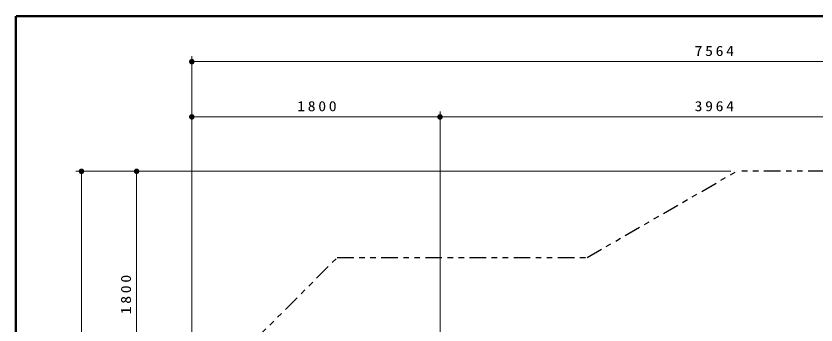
# Model space of a CAD drawing. Units: millimetres on the paper, scale 1:40. Extents: x -385 to 0, y 0 to 267.
# Drawn here: x -385 to -240, y 211.1 to 267 of the extents above; entities that cross this region are included whole.
import ezdxf

# ---------------------------------------------------------------- set-up
doc = ezdxf.new("R2010")
doc.units = ezdxf.units.MM
doc.linetypes.add('USER3', pattern=[8, 3, -1, 1, -1, 1, -1])
doc.layers.add('LY_1', color=7, linetype='Continuous', lineweight=13)
doc.styles.add('ＭＳ ゴシック', font='')
doc.styles.get('ＭＳ ゴシック').set_extended_font_data('MS Gothic')

# ---------------------------------------------------------------- blocks, each defined once
blk = doc.blocks.new('filled_dot')
at = {"color": 0, "linetype": 'Continuous', "lineweight": -2, "const_width": 1.25}
blk.add_lwpolyline([(-0.625, 0, 1), (0.625, 0, 1)], format="xyb", close=True, dxfattribs=at)

msp = doc.modelspace()

# ---------------------------------------------------------------- linework, layer by layer
at = {"layer": 'LY_1', "lineweight": 50}
for p, q in [((-385, 267), (-385, 0)), ((0, 267), (-385, 267))]:
    msp.add_line(p, q, dxfattribs=at)
at = {"layer": 'LY_1'}
for p, q in [((-353.124, 249.736), (-353.124, 259.736)), ((-353.124, 258.736), (-164.022, 258.736)), ((-353.124, 197.893), (-353.124, 249.736)), ((-308.124, 174.628), (-308.124, 249.736)), ((-353.124, 248.736), (-308.124, 248.736)), ((-308.124, 248.736), (-209.022, 248.736)), ((-364.124, 238.878), (-374.124, 238.878)), ((-373.124, 124.146), (-373.124, 238.878)), ((-255.398, 238.878), (-364.124, 238.878)), ((-363.124, 193.878), (-363.124, 238.878))]:
    msp.add_line(p, q, dxfattribs=at)
at = {"layer": 'LY_1', "linetype": 'USER3', "lineweight": 25}
for p, q in [((-281.461, 223.253), (-254.398, 238.878)), ((-190.383, 238.878), (-254.398, 238.878)), ((-353.124, 196.893), (-326.764, 223.253)), ((-326.764, 223.253), (-281.461, 223.253))]:
    msp.add_line(p, q, dxfattribs=at)

# ---------------------------------------------------------------- block references
at = {"layer": 'LY_1', "xscale": 0.4, "yscale": 0.4}
for p in [(-353.124, 258.736), (-353.124, 248.736), (-308.124, 248.736)]:
    msp.add_blockref('filled_dot', p, dxfattribs=at)
for p, rotation in [((-308.124, 248.736), 180), ((-373.124, 238.878), 270), ((-363.124, 238.878), 270)]:
    msp.add_blockref('filled_dot', p, dxfattribs=dict(at, rotation=rotation))

# ---------------------------------------------------------------- texts
at = {"layer": 'LY_1', "char_height": 1.833, "attachment_point": 8, "style": 'ＭＳ ゴシック'}
for s, insert in [('\\T1.33;\\W1.15;7564', (-258.157, 259.736)), ('\\T1.33;\\W1.15;1800', (-330.203, 249.736)), ('\\T1.33;\\W1.15;3964', (-258.157, 249.736))]:
    msp.add_mtext(s, dxfattribs=dict(at, insert=insert))
at = {"layer": 'LY_1', "insert": (-364.124, 216.799), "char_height": 1.833, "attachment_point": 8, "rotation": 90, "style": 'ＭＳ ゴシック'}
msp.add_mtext('\\T1.33;\\W1.15;1800', dxfattribs=at)

doc.saveas('drawing.dxf')
